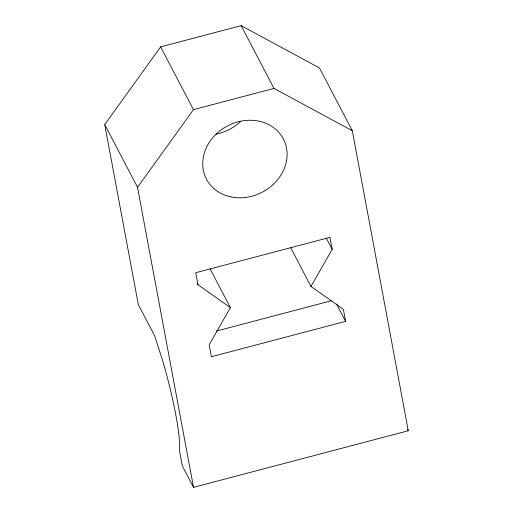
<?xml version="1.0" encoding="UTF-8"?>
<svg xmlns="http://www.w3.org/2000/svg" width="513" height="513" viewBox="0 0 513 513"><rect width="100%" height="100%" fill="white"/><g stroke="black" fill="none" stroke-linecap="round" stroke-linejoin="round"><path stroke-width="0.77" d="M210.125 268.863L230.401 307.653L209.157 344.73L211.394 356.734L345.615 321.362L343.377 309.365L310.936 286.434L290.653 247.644M310.936 286.434L332.18 249.356L329.942 237.359L195.722 272.724L197.96 284.728L230.401 307.653M104.729 124.556L160.64 46.869L241.174 25.65L319.477 67.972L352.296 130.744L408.271 430.76L193.523 487.35L182.333 465.951L179.512 450.818A79.316 10.254 75.2 0 0 162.768 361.081L154.721 335.957L138.311 304.568L104.729 124.556L137.542 187.328L193.523 487.35M137.542 187.328L193.459 109.641L273.987 88.422L352.296 130.744M216.409 331.065L331.347 300.778M241.174 25.65L273.987 88.422M326.281 238.077L332.18 249.356M407.553 429.381L408.271 430.76M336.592 304.106L345.615 321.362M160.64 46.869L193.459 109.641M197.223 283.317L197.96 284.728M240.693 121.389A43.393 37.423 -27.6 0 1 215.928 134.182M230.125 196.736A43.393 37.423 -27.6 0 0 286.53 148.071A43.393 37.423 -27.6 0 0 218.102 132.303A43.393 37.423 -27.6 0 0 230.125 196.736"/></g></svg>
